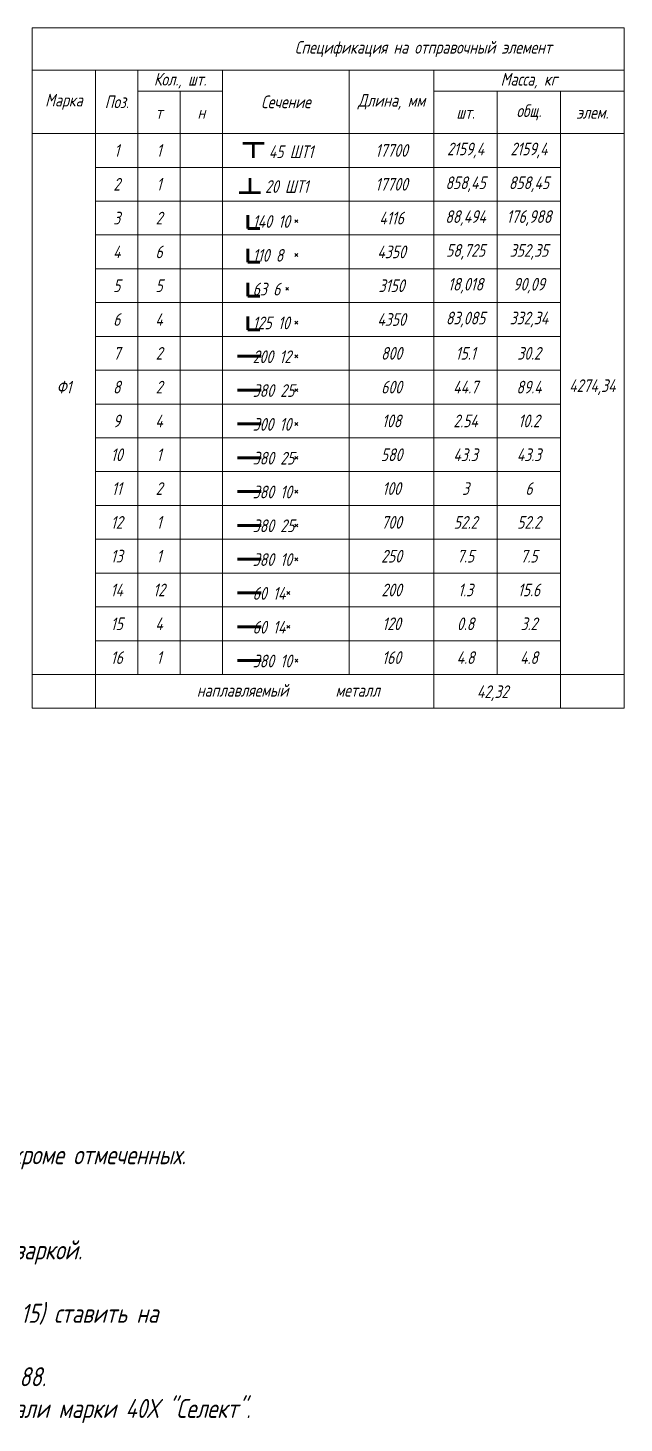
# Model space of a CAD drawing. Header units: millimetres. Extents: x 1665 to 4316, y 443 to 1647.
# Drawn here: x 4148.1 to 4289.1, y 457.2 to 787.3 of the extents above; entities that cross this region are included whole.
import ezdxf

# ---------------------------------------------------------------- set-up
doc = ezdxf.new("R2010")
doc.units = ezdxf.units.MM
doc.layers.get('0').update_dxf_attribs({"lineweight": 18})
doc.styles.get("Standard").update_dxf_attribs({"font": 'romans.shx', "width": 0.75, "oblique": 15, "height": 1.5})

msp = doc.modelspace()

# ---------------------------------------------------------------- linework, layer by layer
for p, q in [((4149.068, 787.344), (4289.068, 787.344)), ((4149.068, 787.344), (4149.068, 626.344)), ((4289.068, 787.344), (4289.068, 626.344)), ((4149.068, 777.344), (4289.068, 777.344)), ((4164.068, 777.344), (4164.068, 626.344)), ((4174.068, 777.344), (4174.068, 634.344)), ((4194.068, 777.344), (4194.068, 634.344)), ((4224.068, 777.344), (4224.068, 634.344)), ((4244.068, 777.344), (4244.068, 626.344)), ((4174.068, 772.344), (4194.068, 772.344)), ((4184.068, 772.344), (4184.068, 634.344)), ((4244.068, 772.344), (4289.068, 772.344)), ((4259.068, 772.344), (4259.068, 634.344)), ((4274.068, 772.344), (4274.068, 626.344)), ((4149.068, 762.344), (4289.068, 762.344)), ((4164.068, 754.344), (4274.068, 754.344)), ((4164.068, 746.344), (4274.068, 746.344)), ((4211.185, 741.956), (4211.863, 741.277)), ((4211.863, 741.956), (4211.185, 741.277)), ((4164.068, 738.344), (4274.068, 738.344)), ((4211.185, 733.956), (4211.863, 733.277)), ((4211.863, 733.956), (4211.185, 733.277)), ((4164.068, 730.344), (4274.068, 730.344)), ((4209.035, 725.956), (4209.713, 725.277)), ((4209.713, 725.956), (4209.035, 725.277)), ((4164.068, 722.344), (4274.068, 722.344)), ((4211.185, 717.956), (4211.863, 717.277)), ((4211.863, 717.956), (4211.185, 717.277)), ((4164.068, 714.344), (4274.068, 714.344)), ((4211.185, 709.956), (4211.863, 709.277)), ((4211.863, 709.956), (4211.185, 709.277)), ((4164.068, 706.344), (4274.068, 706.344)), ((4211.185, 701.956), (4211.863, 701.277)), ((4211.863, 701.956), (4211.185, 701.277)), ((4164.068, 698.344), (4274.068, 698.344)), ((4211.185, 693.956), (4211.863, 693.277)), ((4211.863, 693.956), (4211.185, 693.277)), ((4164.068, 690.344), (4274.068, 690.344)), ((4211.185, 685.956), (4211.863, 685.277)), ((4211.863, 685.956), (4211.185, 685.277)), ((4164.068, 682.344), (4274.068, 682.344)), ((4211.185, 677.956), (4211.863, 677.277)), ((4211.863, 677.956), (4211.185, 677.277)), ((4164.068, 674.344), (4274.068, 674.344)), ((4211.185, 669.956), (4211.863, 669.277)), ((4211.863, 669.956), (4211.185, 669.277)), ((4164.068, 666.344), (4274.068, 666.344)), ((4211.185, 661.956), (4211.863, 661.277)), ((4211.863, 661.956), (4211.185, 661.277)), ((4164.068, 658.344), (4274.068, 658.344)), ((4209.299, 653.956), (4209.977, 653.277)), ((4209.977, 653.956), (4209.299, 653.277)), ((4164.068, 650.344), (4274.068, 650.344)), ((4209.329, 645.956), (4210.007, 645.277)), ((4210.007, 645.956), (4209.329, 645.277)), ((4164.068, 642.344), (4274.068, 642.344)), ((4164.068, 642.344), (4274.068, 642.344)), ((4211.251, 637.956), (4211.93, 637.277)), ((4211.93, 637.956), (4211.251, 637.277)), ((4149.068, 634.344), (4289.068, 634.344)), ((4149.068, 626.344), (4289.068, 626.344)), ((4149.068, 626.344), (4289.068, 626.344))]:
    msp.add_line(p, q)
at = {"lineweight": 53}
for p, q in [((4203.952, 759.996), (4198.924, 759.996)), ((4201.438, 756.61), (4201.438, 759.996)), ((4200.56, 751.761), (4200.56, 748.376)), ((4198.045, 748.376), (4203.074, 748.376))]:
    msp.add_line(p, q, dxfattribs=at)
at = {"lineweight": 60}
for p, q in [((4200.109, 743.06), (4200.109, 739.907)), ((4200.109, 739.907), (4202.94, 739.907)), ((4200.109, 735.06), (4200.109, 731.907)), ((4200.109, 731.907), (4202.94, 731.907)), ((4200.109, 727.06), (4200.109, 723.907)), ((4200.109, 723.907), (4202.94, 723.907)), ((4200.109, 719.06), (4200.109, 715.907)), ((4200.109, 715.907), (4202.94, 715.907)), ((4197.659, 709.637), (4203.256, 709.637)), ((4197.659, 701.637), (4203.256, 701.637)), ((4197.659, 693.637), (4203.256, 693.637)), ((4197.659, 685.637), (4203.256, 685.637)), ((4197.659, 677.637), (4203.256, 677.637)), ((4197.659, 669.637), (4203.256, 669.637)), ((4197.659, 661.637), (4203.256, 661.637)), ((4197.659, 653.637), (4203.256, 653.637)), ((4197.659, 645.637), (4203.256, 645.637)), ((4197.659, 637.637), (4203.256, 637.637))]:
    msp.add_line(p, q, dxfattribs=at)

# ---------------------------------------------------------------- texts
for s, width, insert, char_height, attachment_point in [('Спецификация на отправочный элемент', 185, (4241.568, 782.344), 3, 5), ('Кол., шт.', 20, (4184.068, 774.844), 3, 5), ('Масса, кг', 45, (4266.568, 774.844), 3, 5), ('Марка', 15, (4156.568, 769.844), 3, 5), ('Поз.', 10, (4169.068, 769.844), 3, 5), ('Сечение', 30, (4209.068, 769.844), 3, 5), ('Длина, мм', 20, (4234.068, 769.844), 3, 5), ('общ.', 15, (4266.568, 767.344), 3, 5), ('т', 10, (4179.068, 767.344), 3, 5), ('н', 10, (4189.068, 767.344), 3, 5), ('шт.', 15, (4251.568, 767.344), 3, 5), ('элем.', 15, (4281.568, 767.344), 3, 5), ('1', 10, (4169.068, 758.344), 3, 5), ('1', 10, (4179.068, 758.344), 3, 5), ('45 ШТ1', 22.94433, (4205.027, 759.54), 3, 1), ('17700', 20, (4234.068, 758.344), 3, 5), ('2159,4', 15, (4251.568, 758.344), 3, 5), ('2159,4', 15, (4266.568, 758.344), 3, 5), ('2', 10, (4169.068, 750.344), 3, 5), ('1', 10, (4179.068, 750.344), 3, 5), ('20 ШТ1', 22.94433, (4204.149, 751.306), 3, 1), ('17700', 20, (4234.068, 750.344), 3, 5), ('858,45', 15, (4251.568, 750.344), 3, 5), ('858,45', 15, (4266.568, 750.344), 3, 5), ('3', 10, (4169.068, 742.344), 3, 5), ('2', 10, (4179.068, 742.344), 3, 5), ('   140 10', 22.94433, (4196.747, 743.034), 3, 1), ('4116', 20, (4234.068, 742.344), 3, 5), ('88,494', 15, (4251.568, 742.344), 3, 5), ('176,988', 15, (4266.568, 742.344), 3, 5), ('58,725', 15, (4251.568, 734.344), 3, 5), ('352,35', 15, (4266.568, 734.344), 3, 5), ('4', 10, (4169.068, 734.344), 3, 5), ('6', 10, (4179.068, 734.344), 3, 5), ('   110 8', 22.94433, (4196.747, 735.034), 3, 1), ('4350', 20, (4234.068, 734.344), 3, 5), ('5', 10, (4169.068, 726.344), 3, 5), ('5', 10, (4179.068, 726.344), 3, 5), ('   63 6', 22.94433, (4196.747, 727.034), 3, 1), ('3150', 20, (4234.068, 726.344), 3, 5), ('18,018', 15, (4251.568, 726.344), 3, 5), ('90,09', 15, (4266.568, 726.344), 3, 5), ('6', 10, (4169.068, 718.344), 3, 5), ('4', 10, (4179.068, 718.344), 3, 5), ('4350', 20, (4234.068, 718.344), 3, 5), ('83,085', 15, (4251.568, 718.344), 3, 5), ('332,34', 15, (4266.568, 718.344), 3, 5), ('   125 10', 22.94433, (4196.747, 719.034), 3, 1), ('7', 10, (4169.068, 710.344), 3, 5), ('2', 10, (4179.068, 710.344), 3, 5), ('   200 12', 22.94433, (4196.747, 711.034), 3, 1), ('800', 20, (4234.068, 710.344), 3, 5), ('15.1', 15, (4251.568, 710.344), 3, 5), ('30.2', 15, (4266.568, 710.344), 3, 5), ('Ф1', 15, (4156.568, 702.344), 3, 5), ('8', 10, (4169.068, 702.344), 3, 5), ('2', 10, (4179.068, 702.344), 3, 5), ('600', 20, (4234.068, 702.344), 3, 5), ('44.7', 15, (4251.568, 702.344), 3, 5), ('89.4', 15, (4266.568, 702.344), 3, 5), ('4274,34', 15, (4281.568, 702.344), 3, 5), ('   380 25', 22.94433, (4196.747, 703.034), 3, 1), ('9', 10, (4169.068, 694.344), 3, 5), ('4', 10, (4179.068, 694.344), 3, 5), ('   300 10', 22.94433, (4196.747, 695.034), 3, 1), ('108', 20, (4234.068, 694.344), 3, 5), ('2.54', 15, (4251.568, 694.344), 3, 5), ('10.2', 15, (4266.568, 694.344), 3, 5), ('10', 10, (4169.068, 686.344), 3, 5), ('1', 10, (4179.068, 686.344), 3, 5), ('   380 25', 22.94433, (4196.747, 687.034), 3, 1), ('580', 20, (4234.068, 686.344), 3, 5), ('43.3', 15, (4251.568, 686.344), 3, 5), ('43.3', 15, (4266.568, 686.344), 3, 5), ('11', 10, (4169.068, 678.344), 3, 5), ('2', 10, (4179.068, 678.344), 3, 5), ('   380 10', 22.94433, (4196.747, 679.034), 3, 1), ('100', 20, (4234.068, 678.344), 3, 5), ('3', 15, (4251.568, 678.344), 3, 5), ('6', 15, (4266.568, 678.344), 3, 5), ('12', 10, (4169.068, 670.344), 3, 5), ('1', 10, (4179.068, 670.344), 3, 5), ('   380 25', 22.94433, (4196.747, 671.034), 3, 1), ('700', 20, (4234.068, 670.344), 3, 5), ('52.2', 15, (4251.568, 670.344), 3, 5), ('52.2', 15, (4266.568, 670.344), 3, 5), ('13', 10, (4169.068, 662.344), 3, 5), ('1', 10, (4179.068, 662.344), 3, 5), ('250', 20, (4234.068, 662.344), 3, 5), ('7.5', 15, (4251.568, 662.344), 3, 5), ('7.5', 15, (4266.568, 662.344), 3, 5), ('   380 10', 22.94433, (4196.747, 663.034), 3, 1), ('14', 10, (4169.068, 654.344), 3, 5), ('12', 10, (4179.068, 654.344), 3, 5), ('   60 14', 22.94433, (4196.747, 655.034), 3, 1), ('200', 20, (4234.068, 654.344), 3, 5), ('1.3', 15, (4251.568, 654.344), 3, 5), ('15.6', 15, (4266.568, 654.344), 3, 5), ('15', 10, (4169.068, 646.344), 3, 5), ('4', 10, (4179.068, 646.344), 3, 5), ('120', 20, (4234.068, 646.344), 3, 5), ('0.8', 15, (4251.568, 646.344), 3, 5), ('3.2', 15, (4266.568, 646.344), 3, 5), ('   60 14', 22.94433, (4196.747, 647.034), 3, 1), ('16', 10, (4169.068, 638.344), 3, 5), ('1', 10, (4179.068, 638.344), 3, 5), ('   380 10', 22.94433, (4196.747, 639.034), 3, 1), ('160', 20, (4234.068, 638.344), 3, 5), ('4.8', 15, (4251.568, 638.344), 3, 5), ('4.8', 15, (4266.568, 638.344), 3, 5), ('наплавляемый ', 10, (4198.838, 630.6), 3, 5), ('металл', 10, (4226.045, 630.6), 3, 5), ('42,32', 15, (4257.96, 629.93), 3, 5), ('  {\\H1.125x; Примечание:\\P1. Болты нормальной точности М20 ГОСТ 7798-80, кроме отмеченных.\\P2. Отверстия d=22 мм, кроме отмеченных.\\P3. Катет угловых швов k=6 мм, кроме отмеченных.\\P4. Заводские швы выполнять полуавтоматической сваркой.\\P5. Сварочная проволока Св-08 ГОСТ 2246-70.\\P6. Соединительные прокладки (сборочные марки 14,15) ставить на равных расстояниях.\\P7. Материал конструкций - сталь С255 ГОСТ 27772-88.\\P8. Высокопрочные болты М24 ГОСТ 22356-77* из стали марки 40Х "Селект".}', 164.38669, (4028.882, 530.453), 4, 1)]:
    msp.add_mtext_dynamic_manual_height_columns(s, width=width, gutter_width=7.5, heights=[0], dxfattribs=dict(insert=insert, char_height=char_height, attachment_point=attachment_point))

doc.saveas('drawing.dxf')
